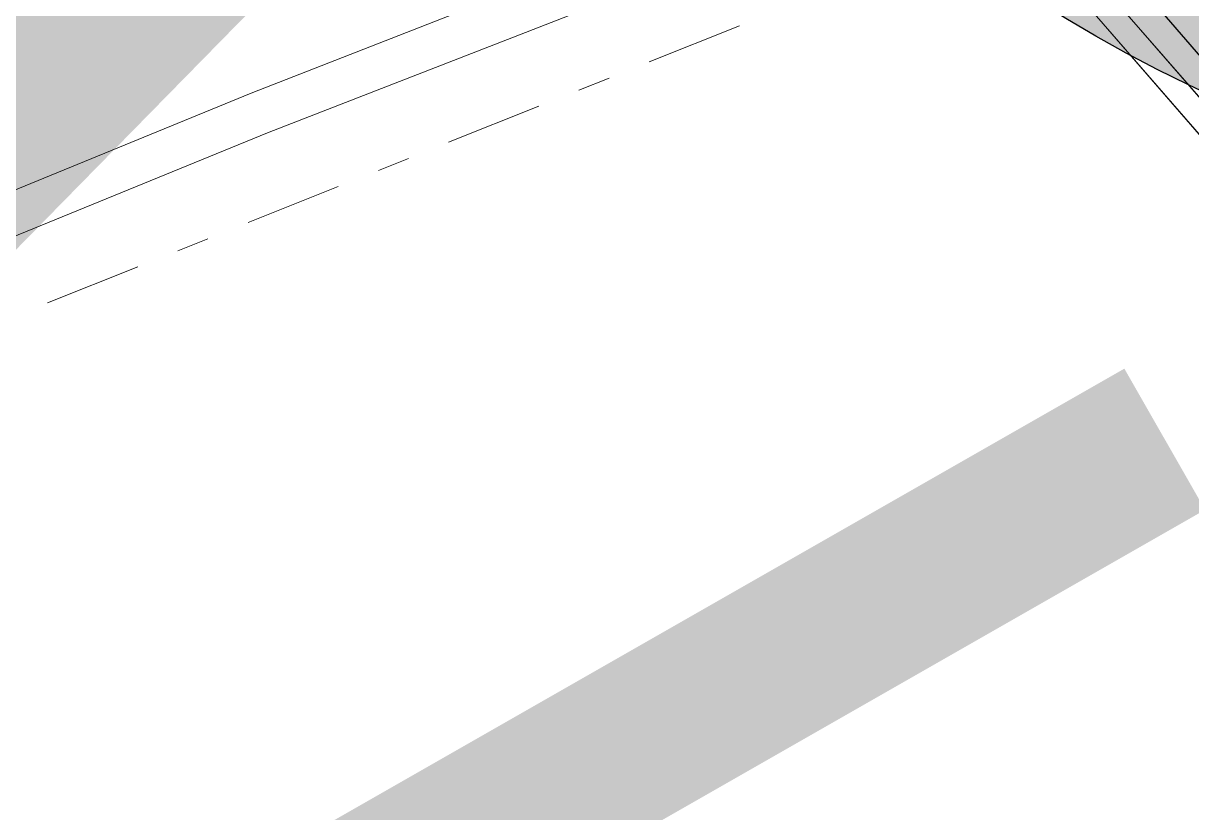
# Model space of a CAD drawing. Header units: metres. Extents: x -703672 to 3951284, y -4124475 to 4104628.
# Drawn here: x 327540.8 to 327555.17, y 4104375.57 to 4104385.28 of the extents above; entities that cross this region are included whole.
import ezdxf

# ---------------------------------------------------------------- set-up
doc = ezdxf.new("R2010")
doc.units = ezdxf.units.M
doc.header["$MEASUREMENT"] = 0
doc.linetypes.add('DGN Style 7', pattern=[2.6567653376214695, 1.195544401929661, -0.5313530675242938, 0.3985148006432204, -0.5313530675242938])
for name, color, linetype, lineweight in [('C-ANNO-TEXT', 7, 'Continuous', 25), ('C-PROP-BASE', 2, 'CONLMT', 0), ('V-ROAD-ASPH', 9, 'Continuous', 0), ('V-SITE-FENC', 251, 'FENCE', 0), ('V-SITE-STRC', 253, 'Continuous', 0)]:
    doc.layers.add(name, color=color, linetype=linetype, lineweight=lineweight)
doc.layers.add('ra', color=7, linetype='Continuous')
doc.linetypes.add('CONLMT', pattern='A,0.10417,-0.00902625,[2,dgnlstyle-tsaec.shx,S=4.133597883597883e-05,R=0,X=0,Y=0],-0.00902625', length=0.1222225)
doc.linetypes.add('FENCE', pattern='A,0.1,-0.01302,[7,dgnlstyle-tsaec.shx,S=0.0001240079365079365,R=0,X=0,Y=0],-0.01302', length=0.12604)

msp = doc.modelspace()

# ---------------------------------------------------------------- hatches: boundary and pattern name
at = {"layer": 'C-ANNO-TEXT', "lineweight": -2, "ltscale": 0.6}
h = msp.add_hatch(color=2, dxfattribs=at)
h.dxf.hatch_style = 1
h.paths.add_polyline_path([(327545.0776001014, 4104400.517321105, 1), (327580.5584116965, 4104400.517321105, 1)])

# ---------------------------------------------------------------- linework, layer by layer
at = {"layer": 'C-ANNO-TEXT', "color": 1, "lineweight": -2, "ltscale": 0.6}
msp.add_lwpolyline([(327550.8246112047, 4104392.811030848, 0, 10, 0), (327537.0560942963, 4104385.571910527, 0, 0, 0)], format="xyseb", dxfattribs=at)
at = {"layer": 'C-ANNO-TEXT', "color": 1, "lineweight": -2, "ltscale": 0.6, "const_width": 2}
msp.add_lwpolyline([(327554.8350382773, 4104380.16774108), (327275.3480059607, 4104220.406195212), (327093.3818080015, 4104047.583524398), (327001.8950954843, 4103885.810832099), (326940.431142319, 4103781.08774414), (326891.8948100628, 4103650.048591174), (326879.9189725379, 4103599.019840731), (326881.1756962286, 4103522.160821603), (327011.0294437818, 4103497.589092612), (327253.4385069069, 4103456.857713948), (327544.716564442, 4103334.973178718), (327826.9203376779, 4103396.417603671), (327953.6137947738, 4102865.62848762), (328093.7569675464, 4102751.786021037), (328281.8958965763, 4102788.880219985)], dxfattribs=at)
at = {"layer": 'C-ANNO-TEXT', "color": 0, "lineweight": -2, "ltscale": 0.6}
msp.add_circle((327562.818005899, 4104400.517321105), 17.74040579756475, dxfattribs=at)
at = {"layer": 'C-PROP-BASE', "color": 251, "linetype": 'DGN Style 7'}
msp.add_lwpolyline([(327263.0649347309, 4104223.844712024), (327317.2629347312, 4104265.886712024), (327324.1439347306, 4104267.327712024), (327346.295934731, 4104283.187712024), (327359.1729347316, 4104291.346712023), (327404.228934731, 4104316.905712025), (327431.098934731, 4104331.651712024), (327456.9859347312, 4104345.905712024), (327477.924934731, 4104355.735712023), (327513.9689347306, 4104370.973712026), (327551.2589347312, 4104385.915712024), (327568.9209347306, 4104392.436712024), (327579.5709347305, 4104394.402712024), (327583.3059347307, 4104395.516712025), (327593.9229347308, 4104399.284712024), (327608.7339347306, 4104403.544712024), (327619.4377330072, 4104406.975873606), (327628.1663090148, 4104409.771393605), (327629.4114930161, 4104410.721665605), (327667.2257650528, 4104420.453761615), (327720.4737645751, 4104433.986945492)], dxfattribs=at)
at = {"layer": 'ra'}
msp.add_line((327559.8660224653, 4104379.537312083, 11.68), (327551.6751818777, 4104389.062265126, 11.55), dxfattribs=at)
at = {"layer": 'V-ROAD-ASPH'}
for points in [[(327545.6776440458, 4104393.844419059, 11.60103793112685), (327551.6053859835, 4104388.157086761, 11.28265608284813), (327551.866188814, 4104388.277533054, 11.48714848772723), (327561.5617461839, 4104377.128241092, 11.62758134409341), (327571.2140846325, 4104366.371468716, 11.83369146749614), (327580.8081909284, 4104355.33742192, 12.05610804179004), (327593.6512495122, 4104340.267879379, 12.21340995282064), (327604.3665893337, 4104326.679570617, 12.37090437988488), (327605.0587521694, 4104324.918734537, 12.23581228284078), (327608.3723022252, 4104310.45951558, 11.72074086284321), (327612.7307686614, 4104291.280305272, 10.86206358534774), (327616.209735817, 4104275.830899935, 10.16512776060588), (327620.8963275522, 4104255.376996122, 9.420377932514569), (327624.1725616721, 4104240.662983941, 9.035682751651564), (327626.8244489222, 4104229.32452101, 8.753761458153477), (327630.2040918734, 4104216.720243196, 8.705308734624602), (327633.6314691242, 4104202.1561224, 8.600880529120104), (327636.9623954149, 4104187.359370132, 8.568570600500294), (327641.2665934922, 4104168.093043041, 8.56142337851989), (327641.3028336706, 4104168.125253158, 8.546695950080796), (327646.0193981255, 4104147.293678476, 8.526043255158406), (327650.7784838676, 4104125.693840352, 8.506613336364921)], [(327545.6776440458, 4104393.844419059, 11.60103793112685), (327551.6053859835, 4104388.157086761, 11.28265608284813), (327551.866188814, 4104388.277533054, 11.48714848772723), (327561.5617461839, 4104377.128241092, 11.62758134409341), (327571.2140846325, 4104366.371468716, 11.83369146749614), (327580.8081909284, 4104355.33742192, 12.05610804179004), (327593.6512495122, 4104340.267879379, 12.21340995282064), (327604.3665893337, 4104326.679570617, 12.37090437988488), (327605.0587521694, 4104324.918734537, 12.23581228284078), (327608.3723022252, 4104310.45951558, 11.72074086284321), (327612.7307686614, 4104291.280305272, 10.86206358534774), (327614.6615896992, 4104282.705910772, 10.47526535122113)]]:
    msp.add_polyline3d(points, dxfattribs=at)
at = {"layer": 'V-SITE-FENC', "linetype": 'FENCE', "ltscale": 40}
for points in [[(327545.547441175, 4104393.412876639, 11.43834134422751), (327551.607010795, 4104388.130776424, 11.28056574347428), (327561.3283379253, 4104376.91662849, 11.54748295468659), (327570.922151754, 4104366.197910784, 11.69591707369243), (327580.4718022981, 4104355.121179178, 11.91457435128209), (327593.3128761334, 4104339.905838037, 12.05307271873328), (327604.2086418191, 4104326.083364103, 12.32800848056525), (327607.9558939575, 4104310.645477217, 11.86938047110023), (327612.440726769, 4104291.087358113, 10.90475370078332), (327615.8848167598, 4104275.56557191, 10.19509253935128), (327620.5402987953, 4104255.232008491, 9.51841273953113), (327623.7450095405, 4104240.669394692, 9.061680221941344), (327626.5502682782, 4104228.823537336, 8.666269971853971)], [(327545.547441175, 4104393.412876639, 11.43834134422751), (327551.607010795, 4104388.130776424, 11.28056574347428), (327561.3283379253, 4104376.91662849, 11.54748295468659), (327570.922151754, 4104366.197910784, 11.69591707369243), (327580.4718022981, 4104355.121179178, 11.91457435128209), (327593.3128761334, 4104339.905838037, 12.05307271873328), (327604.2086418191, 4104326.083364103, 12.32800848056525), (327607.9558939575, 4104310.645477217, 11.86938047110023), (327612.440726769, 4104291.087358113, 10.90475370078332), (327614.3137066749, 4104282.646233247, 10.51882270045603)]]:
    msp.add_polyline3d(points, dxfattribs=at)
at = {"layer": 'V-SITE-STRC'}
for points in [[(327570.375193193, 4104394.334670614, 7.838644292878854), (327556.6695533463, 4104389.532792165, 7.853091854036251), (327543.5993827801, 4104384.423141295, 7.876069146848238), (327530.7991432475, 4104379.175360929, 7.877282044774503), (327525.4680933615, 4104377.002427181, 7.878853305356721)], [(327570.605098974, 4104393.797435794, 7.833835760882707), (327556.6800490082, 4104388.953338577, 7.830747235773117), (327543.804212115, 4104383.935157106, 7.865591821059603), (327530.9509672496, 4104378.679078882, 7.861981676536601), (327525.6022526444, 4104376.489631554, 7.865055808988593)]]:
    msp.add_polyline3d(points, dxfattribs=at)

doc.saveas('drawing.dxf')
